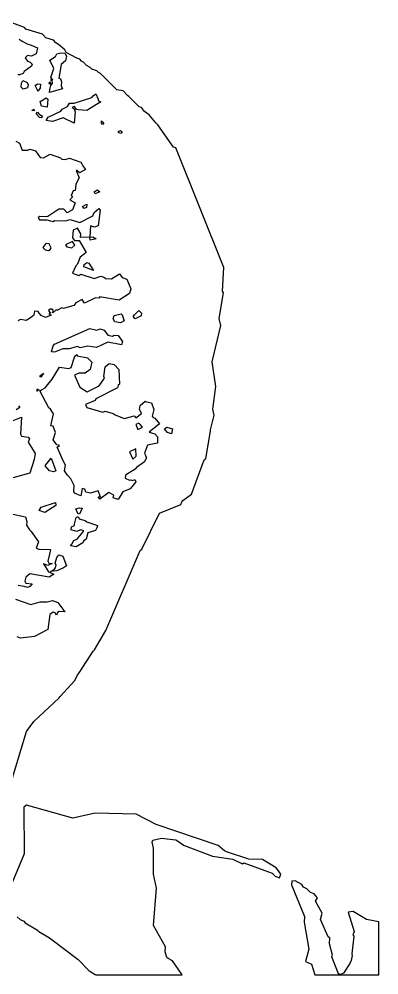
# Model space of a CAD drawing. Extents: x 0 to 42, y 0 to 38.9.
# Drawn here: x 27.63 to 41.95, y 0 to 38.02 of the extents above; entities that cross this region are included whole.
import ezdxf

# ---------------------------------------------------------------- set-up
doc = ezdxf.new("R2010")
doc.units = 0
doc.layers.add('Layer_1', color=7, linetype='CONTINUOUS')

msp = doc.modelspace()

# ---------------------------------------------------------------- linework, layer by layer
at = {"layer": 'Layer_1', "color": 7}
for points in [[(27.280923, 7.57289), (27.924682, 9.681677), (28.210323, 10.073513), (29.218401, 11.016092), (29.259486, 11.067639), (29.832707, 11.695508), (29.947817, 11.927663), (30.044322, 12.047811), (30.579172, 12.875281), (30.63615, 12.928374), (31.083408, 13.698871), (32.45503, 16.875808), (32.511617, 16.928908), (33.213899, 18.370292), (34.068887, 18.716009), (34.104932, 18.814064), (34.146017, 18.865612), (34.493669, 19.123735), (35.001392, 20.480628), (35.057979, 20.533728), (35.250991, 21.62087), (35.244017, 21.68288), (35.399045, 22.26424), (35.340523, 22.508412), (35.461058, 23.399442), (35.320369, 24.386979), (35.661045, 25.834953), (35.599425, 26.110129), (35.768019, 27.13216), (35.730039, 27.190683), (35.781976, 28.13675), (33.875055, 32.893047), (33.776999, 32.929092), (33.146032, 33.815085), (33.075494, 33.885622), (32.803806, 34.215835), (32.618158, 34.33637), (32.50615, 34.496438), (32.408481, 34.532483), (32.002303, 34.941761), (31.950755, 34.983228), (31.773634, 35.167324), (31.518999, 35.201817), (30.867487, 35.850227), (30.784935, 35.888207), (30.7299, 35.960297), (30.518285, 36.030835), (30.464802, 36.087805), (30.315198, 36.16532), (30.189625, 36.307946), (30.107071, 36.345926), (30.052036, 36.418016), (29.921422, 36.466085), (29.505168, 36.686613), (29.446645, 36.789708), (29.202473, 37.013338), (29.085427, 37.078838), (28.996285, 37.178444), (28.688163, 37.269911), (28.56259, 37.412538), (27.897125, 37.620665), (27.843643, 37.677638), (26.944086, 38.016765)], [(27.628951, 37.214875), (27.747549, 37.133873), (27.94676, 37.030778), (28.043267, 37.010237), (28.356427, 36.872648), (28.304489, 36.631578), (28.125818, 36.549025), (27.967688, 36.562977), (27.867694, 36.473448), (27.960712, 36.342835), (28.07427, 36.308343), (28.14636, 36.222302), (28.123883, 36.141686), (27.833203, 35.937048), (27.795224, 35.854107), (27.64407, 35.806047), (27.58206, 35.799072)], [(27.499115, 33.157), (27.648719, 33.079873), (27.756852, 32.809735), (27.976995, 32.80276), (28.066524, 32.843845), (28.27814, 32.773307), (28.463786, 32.512083), (28.606413, 32.49619), (28.871513, 32.651219), (29.280791, 32.492702), (29.332338, 32.451617), (29.459848, 32.43418), (29.642008, 32.485727), (30.082291, 32.331086), (30.197401, 32.140012), (30.271426, 32.038468), (30.035782, 31.902817), (29.930749, 32.000873), (29.900126, 31.997348), (30.027252, 31.697754), (29.882686, 31.446607), (29.863696, 31.193909), (29.786182, 31.185382), (29.696651, 31.002835), (29.751686, 30.930745), (29.653629, 30.825712), (29.855166, 30.707115), (29.760212, 30.430388), (29.53852, 30.311402), (29.412946, 30.454417), (29.208307, 30.462944), (28.771124, 30.163738), (28.709497, 30.156763), (28.458351, 30.160288), (28.384326, 30.120755), (28.440914, 30.033164), (28.73857, 30.034738), (28.884686, 29.988231), (28.981192, 29.967306), (29.039714, 30.005286), (29.479997, 29.991336), (29.662157, 30.042884), (30.050892, 29.929324), (30.570628, 30.190936), (30.618688, 30.321549), (30.804336, 30.483167), (30.859371, 30.411077), (30.771778, 29.789797), (30.635741, 29.74368), (30.474122, 29.788252), (30.44467, 29.346807), (30.568693, 29.360374), (30.702793, 29.28131), (30.458622, 29.222788), (30.444672, 29.346424), (30.069887, 29.335961), (30.085382, 29.478588), (29.951282, 29.699117), (29.787726, 29.618114), (29.758266, 29.31697), (29.832291, 29.215814), (30.021426, 29.205351), (30.293115, 28.734062), (30.236528, 28.68058), (30.062894, 28.551518), (30.026459, 28.453462), (29.988862, 28.370909), (29.938867, 28.2558), (29.881897, 28.2027), (29.75826, 27.906594), (30.002432, 27.824041), (30.09196, 27.865508), (30.611309, 27.703502), (30.882998, 27.79652), (30.998107, 27.746525), (31.082599, 27.693043), (31.302739, 27.686068), (31.625976, 27.878692), (31.736047, 27.734127), (31.915106, 27.675604), (32.0837, 27.286868), (32.025177, 27.108197), (31.615513, 26.843097), (30.833002, 26.976054), (30.824468, 26.912101), (30.666337, 26.926051), (30.234193, 26.721412), (30.139626, 26.867528), (29.888477, 26.729939), (29.805923, 26.626845), (29.396646, 26.503209), (29.331149, 26.527239), (29.152478, 26.444686), (29.090467, 26.437711), (28.976908, 26.331128), (28.980433, 26.4412), (28.928885, 26.482667), (28.866875, 26.475692), (28.794785, 26.420657), (28.84982, 26.348185), (28.89788, 26.338105), (28.808351, 26.296637), (28.908346, 26.24509), (28.684715, 26.141996), (28.502168, 26.231524), (28.430078, 26.317566), (28.390546, 26.391209), (28.247532, 26.406711), (28.218462, 26.247031), (28.0894, 26.13851), (27.913831, 26.024951), (27.690202, 26.062931), (27.585556, 26.019911)], [(27.600284, 22.636401), (27.655319, 22.564311), (27.509206, 22.469742)], [(27.399136, 22.050001), (27.729348, 22.180613), (27.679353, 21.501198), (27.718885, 21.427173), (27.989024, 21.394616), (28.044059, 21.322135), (27.995617, 21.191524), (28.129717, 20.971381), (28.265756, 20.735737), (28.229321, 20.496605), (28.054138, 19.959816), (27.142179, 19.702079)], [(26.619352, 18.484336), (27.886718, 18.217686), (27.9402, 18.019635), (27.922755, 17.892512), (28.038252, 17.701439), (28.108399, 17.630901), (28.404504, 17.225112), (28.306448, 16.979002), (28.421557, 16.929007), (28.877345, 16.916984), (28.834325, 16.739863), (28.772315, 16.450733), (28.811848, 16.377098), (28.93936, 16.359653), (28.775804, 16.279038), (28.595194, 16.353063), (28.803321, 16.031376), (29.016486, 15.945335), (28.82735, 15.814335), (28.059956, 15.948823), (27.901825, 15.821699), (27.857253, 15.659695), (27.896786, 15.586052), (28.15142, 15.55156), (28.053365, 15.446529), (27.963836, 15.405054), (27.832837, 15.453504), (27.594091, 15.489549)], [(27.482085, 14.944237), (28.101039, 14.731072), (28.465745, 14.834167), (28.747898, 14.834167), (28.961453, 14.889202), (29.17268, 14.818274), (29.411812, 14.500078), (29.465295, 14.44349), (29.22965, 14.448515), (29.155625, 14.408983), (29.11958, 14.310927), (29.06261, 14.39852), (28.981995, 14.420997), (28.850995, 14.328366), (28.77542, 13.740031), (28.242118, 13.461365), (27.684787, 13.399738), (27.553789, 13.447798)], [(27.551803, 2.305774), (27.672338, 2.20927), (27.821942, 2.131754), (27.875042, 2.075167), (28.361833, 1.784488), (28.415315, 1.72751), (28.834669, 1.476364), (28.886606, 1.434889), (29.928792, 0.657417), (29.980339, 0.615949), (30.422173, 0.163651), (30.489223, 0.124118), (30.657818, 0.017536), (30.678742, 0.000091), (34.126983, 0.000091), (33.731658, 0.562072), (33.565001, 0.653153), (33.513453, 0.69462), (33.440973, 0.921351), (33.451428, 1.110875), (32.980138, 1.967412), (33.097574, 3.453367), (32.973937, 4.004109), (32.984392, 5.039316), (32.92587, 5.283877), (32.948348, 5.364492), (33.30104, 5.435029), (33.871935, 5.373019), (34.092076, 5.224965), (34.178118, 5.156363), (35.323397, 4.719178), (36.135363, 4.605621), (36.217915, 4.567641), (36.517123, 4.412611), (36.575645, 4.450592), (37.70232, 4.042864), (37.824406, 3.930856), (37.989512, 3.855279), (38.051522, 4.002944), (37.920911, 4.192468), (37.865876, 4.264558), (37.312035, 4.59477), (36.778734, 4.59867), (35.884214, 4.891288), (35.801662, 4.928885), (35.55749, 5.152516), (33.084385, 5.975333), (32.286371, 6.388099), (30.652363, 6.426469), (29.764432, 6.233846), (27.920746, 6.750093), (27.920777, 6.750078), (27.819235, 6.676436), (27.837827, 4.813372), (27.280108, 3.482058)]]:
    msp.add_lwpolyline(points, dxfattribs=at)
for points in [[(29.286972, 36.678098), (29.445103, 36.664146), (29.520678, 36.547099), (29.479593, 36.354475), (29.307512, 36.20991), (29.211006, 35.666533), (29.276504, 35.642503), (29.321076, 35.521967), (29.307126, 35.363837), (29.352089, 35.243302), (28.83584, 35.092148), (28.853285, 35.219273), (28.897858, 35.380891), (28.952893, 35.449876), (28.942813, 35.542893), (28.87382, 35.597928), (28.966838, 35.608008), (28.894366, 35.694049), (29.011412, 36.05178), (28.849795, 36.378892), (29.083887, 36.530045), (29.135434, 36.629651)], [(27.7797, 35.570421), (27.944807, 35.494844), (27.986274, 35.405315), (27.968829, 35.278191), (27.78667, 35.226644), (27.71458, 35.312685), (27.728155, 35.470814)], [(28.357959, 35.446424), (28.485084, 35.429369), (28.471134, 35.271238), (28.416099, 35.202253), (28.392069, 35.137138), (28.271923, 35.374333)], [(28.84979, 35.532441), (28.894363, 35.411906), (28.829248, 35.435935)], [(30.689986, 35.047268), (30.776029, 34.837204), (30.783004, 34.775194), (30.882998, 34.723646), (30.325669, 34.379869), (29.978015, 34.403899), (29.912517, 34.427929), (29.836942, 34.544976), (29.747411, 34.503891), (29.816404, 34.448856), (29.860976, 34.328321), (29.816404, 33.884549), (29.386191, 34.087634), (28.962962, 33.946558), (28.708326, 33.98105), (28.787779, 34.115151), (29.29356, 34.359322), (29.348595, 34.428307), (29.554783, 34.544967), (29.634236, 34.679067), (29.823373, 34.668994), (30.518291, 34.902701), (30.573326, 34.971304)], [(28.701736, 34.889142), (28.770338, 34.834107), (28.742821, 34.517848), (28.519192, 34.555445), (28.467644, 34.737992)], [(28.219984, 34.428306), (28.226959, 34.366296), (28.130455, 34.387221)], [(28.357572, 34.318165), (28.429662, 34.232125), (28.564149, 34.153059), (28.508724, 34.084074), (28.443609, 34.108104), (28.302532, 34.249181)], [(30.903152, 33.973616), (31.006635, 33.891062), (30.95121, 33.82246), (30.913612, 33.880982)], [(31.667059, 33.588369), (31.735661, 33.533334), (31.680626, 33.464349), (31.615129, 33.488379), (31.577531, 33.546902)], [(30.737659, 31.228435), (30.840754, 31.145882), (30.662082, 31.063329), (30.620607, 31.152859)], [(30.331481, 30.650563), (30.314434, 30.523438), (30.224904, 30.481971), (30.152814, 30.568013)], [(28.688171, 29.096782), (28.578488, 28.935938), (28.668017, 28.836332), (28.795142, 28.818895), (28.869167, 28.858427), (28.9087, 28.925477), (28.829634, 29.07353), (28.688171, 29.096788)], [(29.758648, 29.176622), (29.476495, 29.035545), (29.531531, 28.963455), (29.724155, 28.921988), (29.853217, 29.03012)], [(30.338071, 28.331712), (30.403187, 28.307682), (30.59271, 28.015451), (30.200487, 28.160016), (30.22103, 28.256135)], [(31.693027, 26.288038), (31.727519, 26.26052), (31.816661, 26.019838), (31.668996, 25.940773), (31.445366, 25.978753), (31.369788, 26.095412), (31.417848, 26.226412)], [(32.398411, 26.429114), (32.504993, 26.315555), (32.484451, 26.21905), (32.24687, 26.098902), (32.174779, 26.184943), (32.229815, 26.253545)], [(30.440776, 25.710553), (30.729519, 25.648544), (30.850054, 25.693116), (31.011674, 25.648544), (31.159726, 25.445456), (31.352349, 25.403988), (31.410872, 25.441968), (31.569, 25.428018), (31.75116, 25.197799), (31.7031, 25.0668), (31.159723, 25.163305), (30.712463, 24.957117), (30.361322, 25.012152), (30.055138, 24.946655), (29.955533, 24.998592), (29.621832, 24.898598), (29.370686, 24.902123), (29.040472, 24.77151), (28.91296, 24.788947), (28.981945, 25.016065), (29.03698, 25.084668), (30.44077, 25.710599)], [(29.928018, 24.681934), (29.934993, 24.619924), (30.351245, 24.540859), (30.526428, 24.372265), (30.464418, 24.083134), (30.261719, 23.935468), (30.010572, 23.938994), (29.831512, 23.856442), (30.041189, 23.378175), (30.343883, 23.192527), (30.818661, 23.43321), (31.035702, 23.739393), (30.997722, 23.797525), (31.04966, 24.179672), (31.221355, 24.32385), (31.413979, 24.282765), (31.593037, 24.083165), (31.627147, 23.49134), (31.568624, 23.45375), (31.548082, 23.357244), (30.688057, 22.916961), (30.664028, 22.851846), (30.275293, 22.683252), (30.319865, 22.562717), (30.966724, 22.383657), (31.055866, 22.425132), (31.37949, 22.335601), (31.448093, 22.280566), (31.80931, 22.132514), (31.87132, 22.139488), (32.20502, 22.239096), (32.27711, 22.153054), (32.507717, 22.335601), (32.470119, 22.393741), (32.428644, 22.48327), (32.442594, 22.641787), (32.642195, 22.820459), (32.70731, 22.796429), (32.899933, 22.754953), (32.992951, 22.483265), (32.927453, 22.225141), (32.965433, 22.166619), (33.030548, 22.142589), (33.213097, 21.91237), (32.810408, 21.585257), (33.037526, 21.516655), (33.144108, 21.403095), (33.140583, 21.151948), (32.741382, 21.076372), (32.620847, 20.749648), (32.703401, 20.570588), (32.651854, 20.470983), (32.627824, 20.405486), (32.307688, 20.181857), (32.252654, 20.113254), (31.870896, 19.882649), (31.853848, 19.755524), (32.018954, 19.679947), (32.080582, 19.686547), (32.146079, 19.662517), (32.23561, 19.703985), (32.276695, 19.614455), (32.111589, 19.407881), (32.056554, 19.339278), (31.757348, 19.212155), (31.571312, 18.909461), (31.375201, 18.981551), (31.396133, 19.078057), (31.196533, 19.181152), (30.848878, 18.923029), (30.776788, 19.009069), (30.869805, 19.019524), (30.780276, 19.260206), (30.477581, 19.164087), (30.284958, 19.205562), (30.239995, 19.32571), (30.143878, 19.346636), (30.105899, 19.123006), (30.081868, 19.057508), (30.016371, 19.081538), (29.951256, 19.105568), (29.851261, 19.157116), (29.813664, 19.215638), (29.817189, 19.466785), (29.693166, 19.735374), (29.552476, 19.876451), (29.438918, 20.051633), (29.476897, 20.275263), (29.397445, 20.423315), (29.146685, 20.99111), (29.232726, 21.0632), (29.13622, 21.083743), (28.988554, 21.286831), (29.081185, 21.57945), (28.992043, 21.820132), (28.895537, 21.840675), (28.99902, 22.32243), (28.88546, 22.497999), (28.816475, 22.553034), (28.459132, 23.234), (28.517655, 23.27198), (28.66532, 23.351045), (28.720355, 23.42003), (28.940497, 23.695207), (29.233115, 24.166107), (29.614873, 24.11456), (29.704405, 24.156027), (29.841993, 24.609875)], [(28.599805, 23.938956), (28.493222, 23.770361), (28.455242, 23.828884)], [(28.355633, 23.316513), (28.424236, 23.261478), (28.362226, 23.254503), (28.334708, 23.220011)], [(32.394146, 21.946443), (32.275161, 21.886368), (32.359654, 21.691806), (32.536773, 21.789862), (32.447244, 21.889856)], [(33.508807, 21.787925), (33.735538, 21.719323), (33.694453, 21.526697), (33.532836, 21.57127), (33.422764, 21.715835)], [(32.271674, 20.929838), (32.018976, 20.807751), (32.161603, 20.510095), (32.288726, 20.63412)], [(28.912189, 20.55738), (29.094736, 20.04462), (29.005207, 20.003535), (28.843589, 20.048108), (28.664529, 20.247708), (28.692047, 20.282201), (28.857155, 20.488389)], [(29.077295, 18.788882), (29.09087, 18.665245), (28.650587, 18.397046), (28.423469, 18.465648), (28.502535, 18.600135)], [(30.040415, 18.582304), (30.136532, 18.561762), (30.036927, 18.331156), (29.971429, 18.355576), (29.888875, 18.534247)], [(29.98538, 18.23155), (30.026465, 18.142021), (30.253583, 18.073419), (30.322185, 18.018384), (30.745415, 17.876921), (30.724872, 17.780803), (30.673324, 17.681197), (30.370244, 17.584691), (30.305129, 17.326954), (30.188082, 17.250991), (30.164052, 17.185876), (29.898953, 17.030847), (29.675322, 17.068827), (29.730357, 17.137812), (29.809421, 17.271914), (29.957474, 17.350978), (30.040026, 17.454072), (30.12258, 17.557168), (30.205133, 17.660649), (30.074521, 17.708709), (29.926468, 17.629643), (29.699737, 17.698246), (29.716785, 17.825758), (29.83732, 17.87033), (29.830345, 17.93234), (29.895842, 18.190463)], [(29.214498, 16.704121), (29.376116, 16.659549), (29.513704, 16.267326), (29.396656, 16.191749), (29.128069, 16.067725), (28.880409, 16.040598), (29.028463, 16.119661), (29.083498, 16.188264), (29.100545, 16.315387), (29.062948, 16.373909), (29.13194, 16.601027)], [(38.622062, 3.742894), (38.490287, 3.722741), (38.474792, 3.580115), (38.990264, 2.320889), (38.983289, 2.100747), (39.165449, 1.023682), (39.031349, 0.538827), (39.263505, 0.423331), (39.403806, 0.000099), (41.951713, 0.000099), (41.951713, 2.111599), (41.463757, 2.203454), (40.927357, 2.5201), (40.725818, 2.497623), (40.96844, 1.72519), (40.92038, 1.594578), (40.957978, 1.536055), (40.878915, 0.837649), (40.88589, 0.775639), (40.846357, 0.567512), (40.796363, 0.452402), (40.541727, 0.063667), (40.421192, 0.019094), (40.340188, 0.041182), (40.077413, 0.717499), (40.101443, 0.782614), (39.987883, 1.240337), (39.992908, 1.475982), (39.925859, 1.515515), (39.630141, 2.203845), (39.695639, 2.461581), (39.423949, 2.93287), (39.503013, 3.067357), (39.37589, 3.225488), (39.229774, 3.271996), (39.086761, 3.428577), (38.954597, 3.49214), (38.880572, 3.593684), (38.622062, 3.742899)]]:
    msp.add_lwpolyline(points, close=True, dxfattribs=at)

doc.saveas('drawing.dxf')
